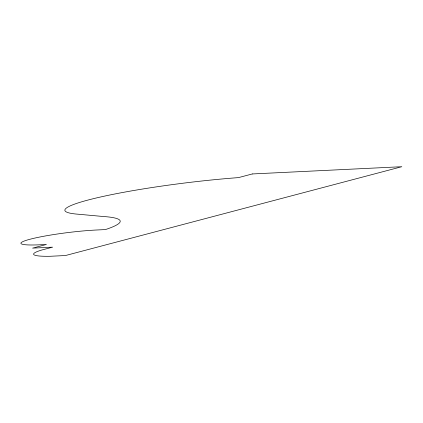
<?xml version="1.0" encoding="UTF-8"?>
<svg xmlns="http://www.w3.org/2000/svg" width="423" height="423" viewBox="0 0 423 423"><rect width="100%" height="100%" fill="white"/><g stroke="black" fill="none" stroke-linecap="round" stroke-linejoin="round"><path stroke-width="0.63" d="M252.309 173.953L238.461 177.612A121.977 12.325 -7.1 0 0 99.194 197.303A121.977 12.325 -7.1 0 0 78.287 214.228L103.27 216.502A142.281 14.377 -7.1 0 1 105.412 229.578L96.195 230.022A47.757 4.827 -7.1 0 0 29.975 239.254A47.757 4.827 -7.1 0 0 40.37 244.764L46.43 244.473L32.582 248.127L52.621 247.159L41.856 249.998A59.601 6.022 -7.1 0 0 50.115 256.28L65.465 255.534L401.85 166.704L252.309 173.953"/></g></svg>
